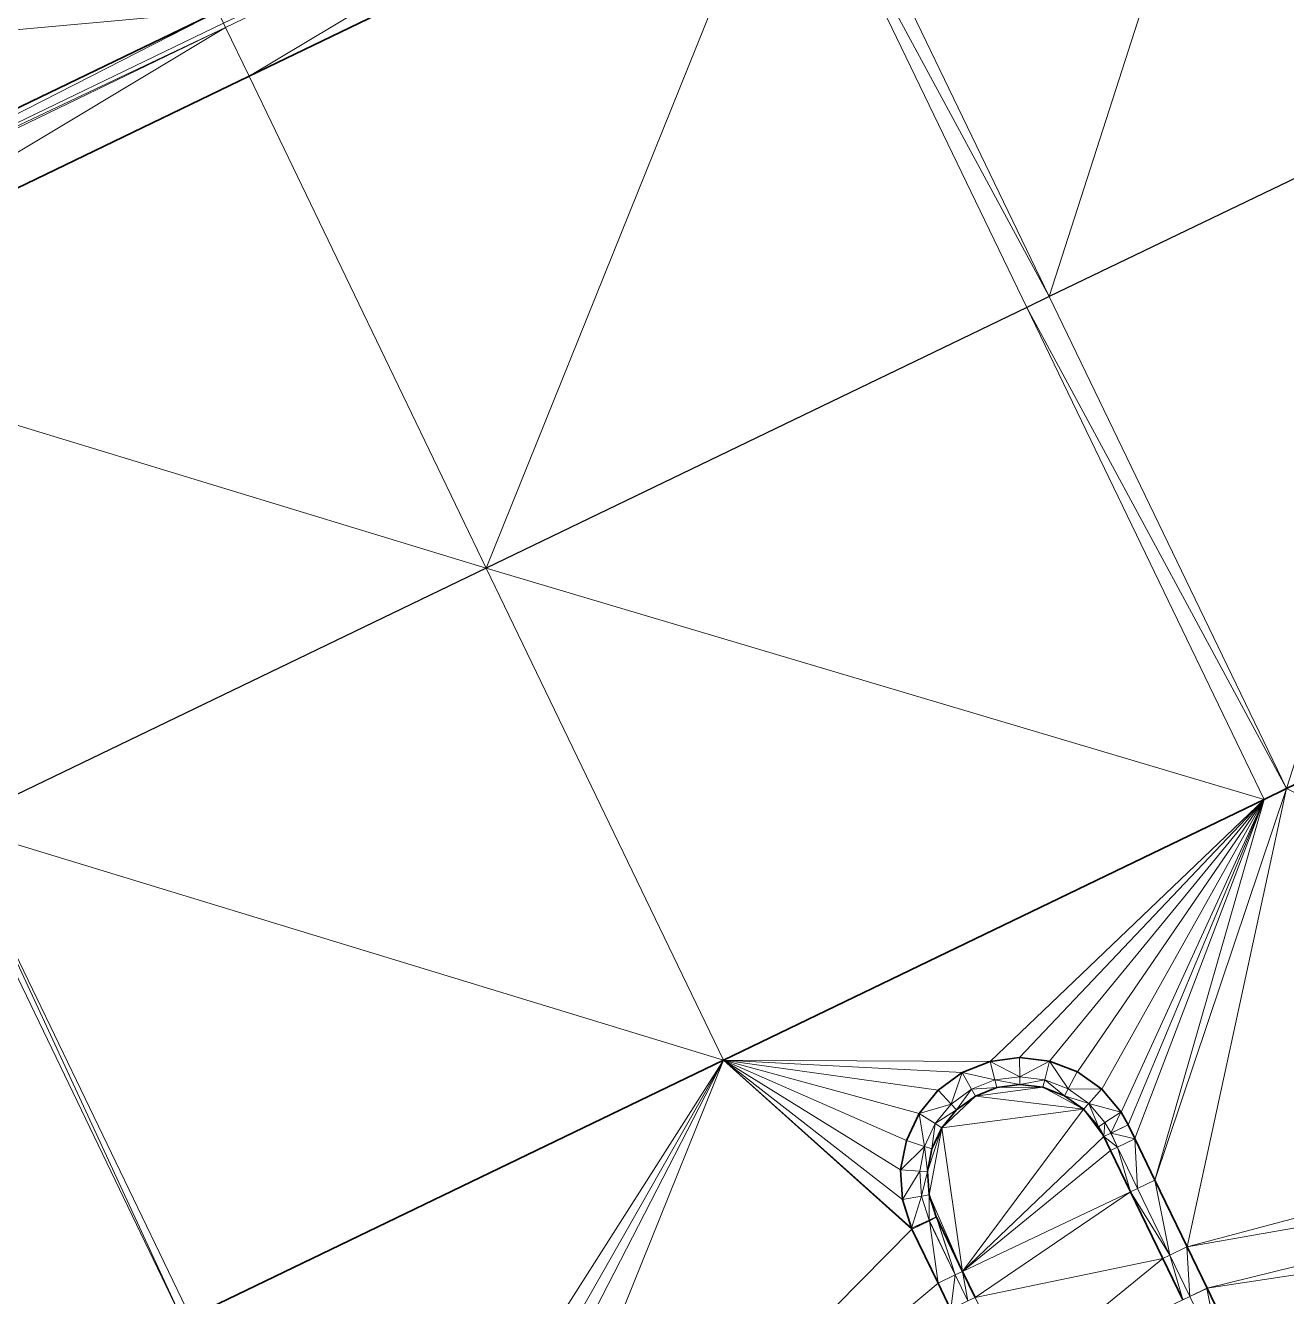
# Model space of a CAD drawing. Header units: metres. Extents: x 246428 to 246884, y 7418966 to 7419490.
# Drawn here: x 246597.16 to 246607.67, y 7419411.94 to 7419422.53 of the extents above; entities that cross this region are included whole.
import ezdxf

# ---------------------------------------------------------------- set-up
doc = ezdxf.new("R2010")
doc.units = ezdxf.units.M
doc.linetypes.add('blank name', pattern=[0])
doc.linetypes.add('HIDDEN', pattern=[9.525, 6.35, -3.175])
doc.layers.add('_12D_UNMAPPED', color=7, linetype='Continuous')
doc.layers.add('GRADELINES', color=250, linetype='HIDDEN', lineweight=25)
for name, color, linetype, lineweight, true_color in [('KERB_BACK', 7, 'Continuous', 35, 0x5fd2ff), ('KERB_LINE', 7, 'Continuous', 18, 0xb9b9b9), ('KERB_LIP', 7, 'Continuous', 35, 0x5fd2ff), ('KERB_TOP', 7, 'Continuous', 18, 0xb9b9b9)]:
    doc.layers.add(name, color=color, linetype=linetype, lineweight=lineweight, true_color=true_color)

msp = doc.modelspace()

# ---------------------------------------------------------------- linework, layer by layer
at = {"layer": '_12D_UNMAPPED', "color": 3, "linetype": 'blank name', "lineweight": 0}
for points in [[(246522.217, 7419399.816, 31.478), (246641.933, 7419447.013, 33.763), (246641.933, 7419447.013, 33.763)], [(246608.031, 7419426.447, 32.84), (246610.007, 7419422.348, 32.976), (246607.614, 7419426.246, 32.833)], [(246607.614, 7419426.246, 32.833), (246605.691, 7419420.267, 32.905), (246603.715, 7419424.365, 32.768)], [(246609.591, 7419422.147, 32.97), (246605.691, 7419420.267, 32.905), (246607.614, 7419426.246, 32.833)], [(246609.591, 7419422.147, 32.97), (246609.591, 7419422.147, 32.97), (246607.614, 7419426.246, 32.833)], [(246610.007, 7419422.348, 32.976), (246609.591, 7419422.147, 32.97), (246607.614, 7419426.246, 32.833)], [(246607.614, 7419426.246, 32.833), (246609.591, 7419422.147, 32.97), (246607.614, 7419426.246, 32.833)], [(246598.828, 7419422.508, 32.665), (246598.811, 7419422.544, 32.815), (246603.332, 7419424.68, 32.74)], [(246599.024, 7419422.103, 32.69), (246598.828, 7419422.508, 32.665), (246603.332, 7419424.68, 32.74)], [(246603.527, 7419424.275, 32.765), (246599.024, 7419422.103, 32.69), (246603.332, 7419424.68, 32.74)], [(246603.715, 7419424.365, 32.768), (246605.691, 7419420.267, 32.905), (246603.527, 7419424.275, 32.765)], [(246605.691, 7419420.267, 32.905), (246605.691, 7419420.267, 32.905), (246603.715, 7419424.365, 32.768)], [(246603.715, 7419424.365, 32.768), (246605.691, 7419420.267, 32.905), (246603.715, 7419424.365, 32.768)], [(246597.96, 7419424.31, 32.796), (246593.518, 7419422.168, 32.723), (246593.101, 7419423.031, 32.882)], [(246593.518, 7419422.168, 32.723), (246597.96, 7419424.31, 32.796), (246598.763, 7419422.643, 32.815)], [(246601, 7419418.005, 32.826), (246599.024, 7419422.103, 32.69), (246603.527, 7419424.275, 32.765)], [(246605.504, 7419420.177, 32.901), (246601, 7419418.005, 32.826), (246603.527, 7419424.275, 32.765)], [(246605.691, 7419420.267, 32.905), (246605.504, 7419420.177, 32.901), (246603.527, 7419424.275, 32.765)], [(246594.321, 7419420.501, 32.741), (246593.518, 7419422.168, 32.723), (246598.763, 7419422.643, 32.815)], [(246594.369, 7419420.402, 32.741), (246594.321, 7419420.501, 32.741), (246598.763, 7419422.643, 32.815)], [(246598.811, 7419422.544, 32.815), (246594.369, 7419420.402, 32.741), (246598.763, 7419422.643, 32.815)], [(246598.828, 7419422.508, 32.665), (246594.369, 7419420.402, 32.741), (246598.811, 7419422.544, 32.815)], [(246594.387, 7419420.366, 32.591), (246594.369, 7419420.402, 32.741), (246598.828, 7419422.508, 32.665)], [(246594.582, 7419419.961, 32.616), (246594.387, 7419420.366, 32.591), (246598.828, 7419422.508, 32.665)], [(246599.024, 7419422.103, 32.69), (246594.582, 7419419.961, 32.616), (246598.828, 7419422.508, 32.665)], [(246605.691, 7419420.267, 32.905), (246609.591, 7419422.147, 32.97), (246607.668, 7419416.169, 33.041)], [(246601, 7419418.005, 32.826), (246594.582, 7419419.961, 32.616), (246599.024, 7419422.103, 32.69)], [(246605.504, 7419420.177, 32.901), (246605.691, 7419420.267, 32.905), (246607.668, 7419416.169, 33.041)], [(246605.691, 7419420.267, 32.905), (246605.691, 7419420.267, 32.905), (246607.668, 7419416.169, 33.041)], [(246605.691, 7419420.267, 32.905), (246607.668, 7419416.169, 33.041), (246607.668, 7419416.169, 33.041)], [(246605.504, 7419420.177, 32.901), (246607.48, 7419416.078, 33.038), (246601, 7419418.005, 32.826)], [(246605.504, 7419420.177, 32.901), (246607.668, 7419416.169, 33.041), (246607.48, 7419416.078, 33.038)], [(246596.558, 7419415.863, 32.753), (246594.582, 7419419.961, 32.616), (246601, 7419418.005, 32.826)], [(246596.558, 7419415.863, 32.753), (246601, 7419418.005, 32.826), (246602.977, 7419413.906, 32.963)], [(246601, 7419418.005, 32.826), (246607.48, 7419416.078, 33.038), (246602.977, 7419413.906, 32.963)], [(246605.197, 7419413.895, 33.043), (246602.977, 7419413.906, 32.963), (246607.48, 7419416.078, 33.038)], [(246605.444, 7419413.928, 33.052), (246605.197, 7419413.895, 33.043), (246607.48, 7419416.078, 33.038)], [(246605.692, 7419413.898, 33.061), (246605.444, 7419413.928, 33.052), (246607.48, 7419416.078, 33.038)], [(246605.925, 7419413.808, 33.073), (246605.692, 7419413.898, 33.061), (246607.48, 7419416.078, 33.038)], [(246606.128, 7419413.664, 33.086), (246605.925, 7419413.808, 33.073), (246607.48, 7419416.078, 33.038)], [(246606.289, 7419413.473, 33.099), (246606.128, 7419413.664, 33.086), (246607.48, 7419416.078, 33.038)], [(246606.348, 7419413.368, 33.106), (246606.289, 7419413.473, 33.099), (246607.48, 7419416.078, 33.038)], [(246606.404, 7419413.252, 33.113), (246606.348, 7419413.368, 33.106), (246607.48, 7419416.078, 33.038)], [(246606.571, 7419412.907, 33.128), (246606.404, 7419413.252, 33.113), (246607.48, 7419416.078, 33.038)], [(246607.668, 7419416.169, 33.041), (246606.571, 7419412.907, 33.128), (246607.668, 7419416.169, 33.041)], [(246606.571, 7419412.907, 33.128), (246606.571, 7419412.907, 33.128), (246607.668, 7419416.169, 33.041)], [(246606.839, 7419412.351, 33.153), (246606.571, 7419412.907, 33.128), (246607.668, 7419416.169, 33.041)], [(246607.668, 7419416.169, 33.041), (246606.571, 7419412.907, 33.128), (246607.48, 7419416.078, 33.038)], [(246612.31, 7419413.807, 33.323), (246606.839, 7419412.351, 33.153), (246607.668, 7419416.169, 33.041)], [(246596.497, 7419415.833, 32.751), (246596.558, 7419415.863, 32.753), (246598.473, 7419411.734, 32.888)], [(246596.497, 7419415.833, 32.751), (246598.473, 7419411.734, 32.888), (246597.079, 7419411.062, 32.865)], [(246596.558, 7419415.863, 32.753), (246598.535, 7419411.764, 32.889), (246598.535, 7419411.764, 32.889)], [(246596.558, 7419415.863, 32.753), (246598.535, 7419411.764, 32.889), (246598.473, 7419411.734, 32.888)], [(246596.558, 7419415.863, 32.753), (246596.558, 7419415.863, 32.753), (246598.535, 7419411.764, 32.889)], [(246598.535, 7419411.764, 32.889), (246596.558, 7419415.863, 32.753), (246602.977, 7419413.906, 32.963)], [(246600.05, 7419409.307, 33.001), (246598.535, 7419411.764, 32.889), (246602.977, 7419413.906, 32.963)], [(246600.293, 7419409.193, 33.01), (246600.05, 7419409.307, 33.001), (246602.977, 7419413.906, 32.963)], [(246600.293, 7419409.193, 33.01), (246600.293, 7419409.193, 33.01), (246602.977, 7419413.906, 32.963)], [(246600.499, 7419409.088, 33.018), (246600.293, 7419409.193, 33.01), (246602.977, 7419413.906, 32.963)], [(246600.934, 7419408.842, 33.034), (246600.499, 7419409.088, 33.018), (246602.977, 7419413.906, 32.963)], [(246604.547, 7419412.499, 33.059), (246600.934, 7419408.842, 33.034), (246602.977, 7419413.906, 32.963)], [(246604.452, 7419412.993, 33.044), (246604.467, 7419412.744, 33.05), (246602.977, 7419413.906, 32.963)], [(246605.197, 7419413.895, 33.043), (246604.966, 7419413.803, 33.04), (246602.977, 7419413.906, 32.963)], [(246604.966, 7419413.803, 33.04), (246604.764, 7419413.656, 33.037), (246602.977, 7419413.906, 32.963)], [(246604.467, 7419412.744, 33.05), (246604.544, 7419412.506, 33.058), (246602.977, 7419413.906, 32.963)], [(246604.544, 7419412.506, 33.058), (246604.547, 7419412.499, 33.059), (246602.977, 7419413.906, 32.963)], [(246604.5, 7419413.238, 33.039), (246604.452, 7419412.993, 33.044), (246602.977, 7419413.906, 32.963)], [(246604.764, 7419413.656, 33.037), (246604.606, 7419413.463, 33.038), (246602.977, 7419413.906, 32.963)], [(246604.606, 7419413.463, 33.038), (246604.5, 7419413.238, 33.039), (246602.977, 7419413.906, 32.963)], [(246604.966, 7419413.803, 33.04), (246605.197, 7419413.895, 33.043), (246604.966, 7419413.802, 33.09)], [(246604.966, 7419413.802, 33.09), (246605.197, 7419413.895, 33.043), (246605.197, 7419413.894, 33.093)], [(246604.966, 7419413.802, 33.09), (246605.197, 7419413.894, 33.093), (246605.238, 7419413.741, 33.193)], [(246605.197, 7419413.895, 33.043), (246605.444, 7419413.928, 33.052), (246605.197, 7419413.894, 33.093)], [(246605.197, 7419413.894, 33.093), (246605.444, 7419413.928, 33.052), (246605.444, 7419413.927, 33.102)], [(246605.197, 7419413.894, 33.093), (246605.444, 7419413.927, 33.102), (246605.445, 7419413.768, 33.202)], [(246605.238, 7419413.741, 33.193), (246605.197, 7419413.894, 33.093), (246605.445, 7419413.768, 33.202)], [(246605.444, 7419413.928, 33.052), (246605.692, 7419413.898, 33.061), (246605.444, 7419413.927, 33.102)], [(246605.444, 7419413.927, 33.102), (246605.692, 7419413.898, 33.061), (246605.692, 7419413.897, 33.111)], [(246605.444, 7419413.927, 33.102), (246605.692, 7419413.897, 33.111), (246605.445, 7419413.768, 33.202)], [(246605.445, 7419413.768, 33.202), (246605.692, 7419413.897, 33.111), (246605.653, 7419413.743, 33.211)], [(246605.653, 7419413.743, 33.211), (246605.692, 7419413.897, 33.111), (246605.849, 7419413.668, 33.223)], [(246605.692, 7419413.898, 33.061), (246605.925, 7419413.808, 33.073), (246605.692, 7419413.897, 33.111)], [(246605.692, 7419413.897, 33.111), (246605.925, 7419413.808, 33.073), (246605.924, 7419413.808, 33.123)], [(246605.692, 7419413.897, 33.111), (246605.924, 7419413.808, 33.123), (246605.849, 7419413.668, 33.223)], [(246604.764, 7419413.656, 33.037), (246604.966, 7419413.803, 33.04), (246604.765, 7419413.655, 33.087)], [(246604.765, 7419413.655, 33.087), (246604.966, 7419413.803, 33.04), (246604.966, 7419413.802, 33.09)], [(246604.765, 7419413.655, 33.087), (246604.966, 7419413.802, 33.09), (246604.874, 7419413.539, 33.187)], [(246604.874, 7419413.539, 33.187), (246604.966, 7419413.802, 33.09), (246605.043, 7419413.663, 33.19)], [(246605.043, 7419413.663, 33.19), (246604.966, 7419413.802, 33.09), (246605.238, 7419413.741, 33.193)], [(246605.238, 7419413.741, 33.193), (246605.445, 7419413.768, 33.202), (246605.446, 7419413.703, 33.202)], [(246605.445, 7419413.768, 33.202), (246605.653, 7419413.743, 33.211), (246605.446, 7419413.703, 33.202)], [(246605.924, 7419413.808, 33.123), (246606.127, 7419413.663, 33.136), (246605.849, 7419413.668, 33.223)], [(246605.924, 7419413.808, 33.123), (246605.925, 7419413.808, 33.073), (246606.127, 7419413.663, 33.136)], [(246605.925, 7419413.808, 33.073), (246606.128, 7419413.664, 33.086), (246606.127, 7419413.663, 33.136)], [(246612.31, 7419413.807, 33.323), (246612.297, 7419413.308, 33.34), (246606.839, 7419412.351, 33.153)], [(246604.606, 7419413.463, 33.038), (246604.764, 7419413.656, 33.037), (246604.607, 7419413.463, 33.088)], [(246604.607, 7419413.463, 33.088), (246604.764, 7419413.656, 33.037), (246604.765, 7419413.655, 33.087)], [(246604.607, 7419413.463, 33.088), (246604.765, 7419413.655, 33.087), (246604.874, 7419413.539, 33.187)], [(246604.874, 7419413.539, 33.187), (246605.043, 7419413.663, 33.19), (246604.919, 7419413.492, 33.187)], [(246604.919, 7419413.492, 33.187), (246605.043, 7419413.663, 33.19), (246605.075, 7419413.606, 33.19)], [(246605.043, 7419413.663, 33.19), (246605.238, 7419413.741, 33.193), (246605.254, 7419413.678, 33.193)], [(246605.075, 7419413.606, 33.19), (246605.043, 7419413.663, 33.19), (246605.254, 7419413.678, 33.193)], [(246605.075, 7419413.606, 33.19), (246605.254, 7419413.678, 33.193), (246605.638, 7419413.68, 33.211)], [(246605.075, 7419413.606, 33.19), (246605.638, 7419413.68, 33.211), (246605.975, 7419413.498, 33.236)], [(246605.254, 7419413.678, 33.193), (246605.238, 7419413.741, 33.193), (246605.446, 7419413.703, 33.202)], [(246605.254, 7419413.678, 33.193), (246605.446, 7419413.703, 33.202), (246605.638, 7419413.68, 33.211)], [(246605.446, 7419413.703, 33.202), (246605.653, 7419413.743, 33.211), (246605.638, 7419413.68, 33.211)], [(246605.638, 7419413.68, 33.211), (246605.653, 7419413.743, 33.211), (246605.818, 7419413.61, 33.223)], [(246605.638, 7419413.68, 33.211), (246605.818, 7419413.61, 33.223), (246605.975, 7419413.498, 33.236)], [(246605.653, 7419413.743, 33.211), (246605.849, 7419413.668, 33.223), (246605.818, 7419413.61, 33.223)], [(246605.849, 7419413.668, 33.223), (246606.019, 7419413.546, 33.236), (246605.818, 7419413.61, 33.223)], [(246605.849, 7419413.668, 33.223), (246606.127, 7419413.663, 33.136), (246606.019, 7419413.546, 33.236)], [(246606.127, 7419413.663, 33.136), (246606.288, 7419413.473, 33.149), (246606.019, 7419413.546, 33.236)], [(246606.127, 7419413.663, 33.136), (246606.128, 7419413.664, 33.086), (246606.288, 7419413.473, 33.149)], [(246606.128, 7419413.664, 33.086), (246606.289, 7419413.473, 33.099), (246606.288, 7419413.473, 33.149)], [(246604.741, 7419413.378, 33.188), (246604.607, 7419413.463, 33.088), (246604.874, 7419413.539, 33.187)], [(246604.741, 7419413.378, 33.188), (246604.874, 7419413.539, 33.187), (246604.919, 7419413.492, 33.187)], [(246604.796, 7419413.343, 33.188), (246604.919, 7419413.492, 33.187), (246605.075, 7419413.606, 33.19)], [(246604.796, 7419413.343, 33.188), (246605.075, 7419413.606, 33.19), (246605.975, 7419413.498, 33.236)], [(246605.818, 7419413.61, 33.223), (246606.019, 7419413.546, 33.236), (246605.975, 7419413.498, 33.236)], [(246605.975, 7419413.498, 33.236), (246606.019, 7419413.546, 33.236), (246606.1, 7419413.351, 33.249)], [(246606.019, 7419413.546, 33.236), (246606.288, 7419413.473, 33.149), (246606.154, 7419413.386, 33.249)], [(246606.019, 7419413.546, 33.236), (246606.154, 7419413.386, 33.249), (246606.1, 7419413.351, 33.249)], [(246604.5, 7419413.237, 33.089), (246604.5, 7419413.238, 33.039), (246604.607, 7419413.463, 33.088)], [(246604.5, 7419413.238, 33.039), (246604.606, 7419413.463, 33.038), (246604.607, 7419413.463, 33.088)], [(246604.5, 7419413.237, 33.089), (246604.607, 7419413.463, 33.088), (246604.652, 7419413.188, 33.189)], [(246604.652, 7419413.188, 33.189), (246604.607, 7419413.463, 33.088), (246604.741, 7419413.378, 33.188)], [(246604.796, 7419413.343, 33.188), (246604.741, 7419413.378, 33.188), (246604.919, 7419413.492, 33.187)], [(246604.967, 7419412.146, 33.228), (246604.796, 7419413.343, 33.188), (246605.975, 7419413.498, 33.236)], [(246604.967, 7419412.146, 33.228), (246605.975, 7419413.498, 33.236), (246606.146, 7419413.27, 33.256)], [(246605.975, 7419413.498, 33.236), (246606.1, 7419413.351, 33.249), (246606.146, 7419413.27, 33.256)], [(246606.154, 7419413.386, 33.249), (246606.288, 7419413.473, 33.149), (246606.204, 7419413.298, 33.256)], [(246606.288, 7419413.473, 33.149), (246606.348, 7419413.367, 33.156), (246606.204, 7419413.298, 33.256)], [(246606.288, 7419413.473, 33.149), (246606.289, 7419413.473, 33.099), (246606.348, 7419413.367, 33.156)], [(246606.289, 7419413.473, 33.099), (246606.348, 7419413.368, 33.106), (246606.348, 7419413.367, 33.156)], [(246604.652, 7419413.188, 33.189), (246604.741, 7419413.378, 33.188), (246604.713, 7419413.168, 33.189)], [(246604.677, 7419412.978, 33.194), (246604.713, 7419413.168, 33.189), (246604.796, 7419413.343, 33.188)], [(246604.689, 7419412.785, 33.2), (246604.677, 7419412.978, 33.194), (246604.796, 7419413.343, 33.188)], [(246604.967, 7419412.146, 33.228), (246604.689, 7419412.785, 33.2), (246604.796, 7419413.343, 33.188)], [(246604.713, 7419413.168, 33.189), (246604.741, 7419413.378, 33.188), (246604.796, 7419413.343, 33.188)], [(246606.1, 7419413.351, 33.249), (246606.154, 7419413.386, 33.249), (246606.146, 7419413.27, 33.256)], [(246606.154, 7419413.386, 33.249), (246606.204, 7419413.298, 33.256), (246606.146, 7419413.27, 33.256)], [(246606.348, 7419413.367, 33.156), (246606.348, 7419413.367, 33.156), (246606.204, 7419413.298, 33.256)], [(246606.348, 7419413.367, 33.156), (246606.205, 7419413.297, 33.256), (246606.204, 7419413.298, 33.256)], [(246606.348, 7419413.367, 33.156), (246606.403, 7419413.251, 33.163), (246606.205, 7419413.297, 33.256)], [(246606.348, 7419413.368, 33.106), (246606.404, 7419413.252, 33.113), (246606.348, 7419413.367, 33.156)], [(246606.348, 7419413.368, 33.106), (246606.348, 7419413.367, 33.156), (246606.348, 7419413.367, 33.156)], [(246606.348, 7419413.367, 33.156), (246606.404, 7419413.252, 33.113), (246606.403, 7419413.251, 33.163)], [(246604.452, 7419412.993, 33.044), (246604.5, 7419413.238, 33.039), (246604.453, 7419412.993, 33.094)], [(246604.453, 7419412.993, 33.094), (246604.5, 7419413.238, 33.039), (246604.5, 7419413.237, 33.089)], [(246604.453, 7419412.993, 33.094), (246604.5, 7419413.237, 33.089), (246604.652, 7419413.188, 33.189)], [(246604.967, 7419412.146, 33.228), (246606.146, 7419413.27, 33.256), (246606.202, 7419413.154, 33.263)], [(246606.204, 7419413.298, 33.256), (246606.26, 7419413.182, 33.263), (246606.146, 7419413.269, 33.256)], [(246606.204, 7419413.298, 33.256), (246606.146, 7419413.269, 33.256), (246606.146, 7419413.27, 33.256)], [(246606.146, 7419413.269, 33.256), (246606.202, 7419413.154, 33.263), (246606.146, 7419413.27, 33.256)], [(246606.146, 7419413.269, 33.256), (246606.26, 7419413.182, 33.263), (246606.202, 7419413.154, 33.263)], [(246606.26, 7419413.182, 33.263), (246606.204, 7419413.298, 33.256), (246606.205, 7419413.297, 33.256)], [(246606.205, 7419413.297, 33.256), (246606.403, 7419413.251, 33.163), (246606.26, 7419413.182, 33.263)], [(246606.26, 7419413.182, 33.263), (246606.403, 7419413.251, 33.163), (246606.427, 7419412.837, 33.278)], [(246606.403, 7419413.251, 33.163), (246606.404, 7419413.252, 33.113), (246606.57, 7419412.906, 33.178)], [(246606.403, 7419413.251, 33.163), (246606.57, 7419412.906, 33.178), (246606.427, 7419412.837, 33.278)], [(246606.404, 7419413.252, 33.113), (246606.571, 7419412.907, 33.128), (246606.57, 7419412.906, 33.178)], [(246606.839, 7419412.351, 33.153), (246612.297, 7419413.308, 33.34), (246607.005, 7419412.006, 33.168)], [(246612.297, 7419413.308, 33.34), (246612.315, 7419412.808, 33.356), (246607.005, 7419412.006, 33.168)], [(246607.005, 7419412.006, 33.168), (246612.297, 7419413.308, 33.34), (246607.005, 7419412.006, 33.168)], [(246604.612, 7419412.982, 33.194), (246604.453, 7419412.993, 33.094), (246604.652, 7419413.188, 33.189)], [(246604.612, 7419412.982, 33.194), (246604.652, 7419413.188, 33.189), (246604.677, 7419412.978, 33.194)], [(246604.677, 7419412.978, 33.194), (246604.652, 7419413.188, 33.189), (246604.713, 7419413.168, 33.189)], [(246604.967, 7419412.146, 33.228), (246606.202, 7419413.154, 33.263), (246606.368, 7419412.809, 33.278)], [(246606.202, 7419413.154, 33.263), (246606.26, 7419413.182, 33.263), (246606.368, 7419412.809, 33.278)], [(246606.26, 7419413.182, 33.263), (246606.427, 7419412.837, 33.278), (246606.368, 7419412.809, 33.278)], [(246604.467, 7419412.744, 33.05), (246604.452, 7419412.993, 33.044), (246604.468, 7419412.744, 33.1)], [(246604.468, 7419412.744, 33.1), (246604.452, 7419412.993, 33.044), (246604.453, 7419412.993, 33.094)], [(246604.468, 7419412.744, 33.1), (246604.453, 7419412.993, 33.094), (246604.612, 7419412.982, 33.194)], [(246604.625, 7419412.773, 33.2), (246604.468, 7419412.744, 33.1), (246604.612, 7419412.982, 33.194)], [(246604.625, 7419412.773, 33.2), (246604.612, 7419412.982, 33.194), (246604.677, 7419412.978, 33.194)], [(246604.689, 7419412.785, 33.2), (246604.625, 7419412.773, 33.2), (246604.677, 7419412.978, 33.194)], [(246606.57, 7419412.906, 33.178), (246606.57, 7419412.906, 33.178), (246606.427, 7419412.837, 33.278)], [(246606.427, 7419412.837, 33.278), (246606.57, 7419412.906, 33.178), (246606.427, 7419412.837, 33.278)], [(246606.427, 7419412.837, 33.278), (246606.57, 7419412.906, 33.178), (246606.695, 7419412.282, 33.21)], [(246606.57, 7419412.906, 33.178), (246606.571, 7419412.907, 33.128), (246606.57, 7419412.906, 33.178)], [(246606.571, 7419412.907, 33.128), (246606.571, 7419412.907, 33.128), (246606.57, 7419412.906, 33.178)], [(246606.57, 7419412.906, 33.178), (246606.571, 7419412.907, 33.128), (246606.838, 7419412.351, 33.172)], [(246606.57, 7419412.906, 33.178), (246606.838, 7419412.351, 33.172), (246606.695, 7419412.282, 33.21)], [(246606.571, 7419412.907, 33.128), (246606.839, 7419412.351, 33.153), (246606.838, 7419412.351, 33.172)], [(246605.072, 7419411.929, 33.201), (246604.967, 7419412.146, 33.228), (246606.368, 7419412.809, 33.278)], [(246604.967, 7419412.146, 33.228), (246606.368, 7419412.809, 33.278), (246606.368, 7419412.809, 33.278)], [(246604.967, 7419412.146, 33.228), (246604.967, 7419412.146, 33.228), (246606.368, 7419412.809, 33.278)], [(246605.072, 7419411.929, 33.201), (246606.368, 7419412.809, 33.278), (246606.636, 7419412.253, 33.21)], [(246606.427, 7419412.837, 33.278), (246606.427, 7419412.837, 33.278), (246606.368, 7419412.809, 33.278)], [(246606.368, 7419412.809, 33.278), (246606.427, 7419412.837, 33.278), (246606.368, 7419412.809, 33.278)], [(246606.427, 7419412.837, 33.278), (246606.695, 7419412.282, 33.21), (246606.368, 7419412.809, 33.278)], [(246606.368, 7419412.809, 33.278), (246606.695, 7419412.282, 33.21), (246606.636, 7419412.253, 33.21)], [(246607.005, 7419412.006, 33.168), (246612.315, 7419412.808, 33.356), (246607.273, 7419411.451, 33.191)], [(246612.315, 7419412.808, 33.356), (246612.364, 7419412.31, 33.373), (246607.273, 7419411.451, 33.191)], [(246604.544, 7419412.506, 33.058), (246604.467, 7419412.744, 33.05), (246604.544, 7419412.507, 33.108)], [(246604.544, 7419412.507, 33.108), (246604.467, 7419412.744, 33.05), (246604.468, 7419412.744, 33.1)], [(246604.544, 7419412.507, 33.108), (246604.468, 7419412.744, 33.1), (246604.625, 7419412.773, 33.2)], [(246604.689, 7419412.574, 33.208), (246604.544, 7419412.507, 33.108), (246604.625, 7419412.773, 33.2)], [(246604.689, 7419412.574, 33.208), (246604.625, 7419412.773, 33.2), (246604.689, 7419412.785, 33.2)], [(246604.967, 7419412.146, 33.228), (246604.748, 7419412.601, 33.208), (246604.689, 7419412.785, 33.2)], [(246604.748, 7419412.601, 33.208), (246604.689, 7419412.574, 33.208), (246604.689, 7419412.785, 33.2)], [(246604.75, 7419412.597, 33.209), (246604.689, 7419412.574, 33.208), (246604.748, 7419412.601, 33.208)], [(246604.692, 7419412.568, 33.209), (246604.689, 7419412.574, 33.208), (246604.75, 7419412.597, 33.209)], [(246604.908, 7419412.118, 33.228), (246604.692, 7419412.568, 33.209), (246604.75, 7419412.597, 33.209)], [(246604.967, 7419412.146, 33.228), (246604.75, 7419412.595, 33.209), (246604.748, 7419412.601, 33.208)], [(246604.748, 7419412.601, 33.208), (246604.75, 7419412.595, 33.209), (246604.75, 7419412.597, 33.209)], [(246604.908, 7419412.118, 33.228), (246604.75, 7419412.597, 33.209), (246604.75, 7419412.595, 33.209)], [(246604.967, 7419412.146, 33.228), (246604.908, 7419412.118, 33.228), (246604.75, 7419412.595, 33.209)], [(246604.764, 7419412.049, 33.078), (246600.934, 7419408.842, 33.034), (246604.547, 7419412.499, 33.059)], [(246604.691, 7419412.568, 33.209), (246604.544, 7419412.507, 33.108), (246604.689, 7419412.574, 33.208)], [(246604.548, 7419412.499, 33.109), (246604.544, 7419412.507, 33.108), (246604.691, 7419412.568, 33.209)], [(246604.548, 7419412.499, 33.109), (246604.544, 7419412.506, 33.058), (246604.544, 7419412.507, 33.108)], [(246604.547, 7419412.499, 33.059), (246604.544, 7419412.506, 33.058), (246604.548, 7419412.499, 33.109)], [(246604.547, 7419412.499, 33.059), (246604.548, 7419412.499, 33.109), (246604.548, 7419412.499, 33.109)], [(246604.764, 7419412.049, 33.078), (246604.547, 7419412.499, 33.059), (246604.548, 7419412.499, 33.109)], [(246604.765, 7419412.049, 33.128), (246604.548, 7419412.499, 33.109), (246604.692, 7419412.568, 33.209)], [(246604.548, 7419412.499, 33.109), (246604.548, 7419412.499, 33.109), (246604.691, 7419412.568, 33.209)], [(246604.548, 7419412.499, 33.109), (246604.691, 7419412.568, 33.209), (246604.692, 7419412.568, 33.209)], [(246604.765, 7419412.049, 33.128), (246604.764, 7419412.049, 33.078), (246604.548, 7419412.499, 33.109)], [(246604.689, 7419412.574, 33.208), (246604.692, 7419412.568, 33.209), (246604.691, 7419412.568, 33.209)], [(246604.908, 7419412.118, 33.228), (246604.765, 7419412.049, 33.128), (246604.692, 7419412.568, 33.209)], [(246606.636, 7419412.253, 33.21), (246606.695, 7419412.282, 33.21), (246606.803, 7419411.908, 33.168)], [(246606.695, 7419412.282, 33.21), (246606.838, 7419412.351, 33.172), (246606.861, 7419411.936, 33.168)], [(246606.695, 7419412.282, 33.21), (246606.861, 7419411.936, 33.168), (246606.803, 7419411.908, 33.168)], [(246606.838, 7419412.351, 33.172), (246606.839, 7419412.351, 33.153), (246607.004, 7419412.006, 33.168)], [(246606.838, 7419412.351, 33.172), (246607.004, 7419412.006, 33.168), (246606.861, 7419411.936, 33.168)], [(246606.839, 7419412.351, 33.153), (246607.005, 7419412.006, 33.168), (246607.004, 7419412.006, 33.168)], [(246607.273, 7419411.451, 33.191), (246612.364, 7419412.31, 33.373), (246607.708, 7419410.55, 33.23)], [(246605.401, 7419411.246, 33.116), (246605.072, 7419411.929, 33.201), (246606.636, 7419412.253, 33.21)], [(246605.401, 7419411.246, 33.116), (246606.636, 7419412.253, 33.21), (246606.803, 7419411.908, 33.168)], [(246604.87, 7419411.831, 33.125), (246604.765, 7419412.049, 33.128), (246604.908, 7419412.118, 33.228)], [(246604.908, 7419412.118, 33.228), (246604.765, 7419412.049, 33.128), (246604.908, 7419412.118, 33.228)], [(246604.765, 7419412.049, 33.128), (246604.765, 7419412.049, 33.128), (246604.908, 7419412.118, 33.228)], [(246605.013, 7419411.9, 33.201), (246604.87, 7419411.831, 33.125), (246604.908, 7419412.118, 33.228)], [(246604.967, 7419412.146, 33.228), (246604.908, 7419412.118, 33.228), (246604.967, 7419412.146, 33.228)], [(246605.013, 7419411.9, 33.201), (246604.908, 7419412.118, 33.228), (246604.967, 7419412.146, 33.228)], [(246604.908, 7419412.118, 33.228), (246604.908, 7419412.118, 33.228), (246604.967, 7419412.146, 33.228)], [(246605.072, 7419411.929, 33.201), (246605.013, 7419411.9, 33.201), (246604.967, 7419412.146, 33.228)], [(246604.764, 7419412.048, 33.078), (246600.934, 7419408.842, 33.034), (246604.764, 7419412.049, 33.078)], [(246604.869, 7419411.831, 33.087), (246600.934, 7419408.842, 33.034), (246604.764, 7419412.048, 33.078)], [(246604.765, 7419412.049, 33.128), (246604.764, 7419412.048, 33.078), (246604.765, 7419412.049, 33.128)], [(246604.87, 7419411.831, 33.125), (246604.764, 7419412.048, 33.078), (246604.765, 7419412.049, 33.128)], [(246604.764, 7419412.048, 33.078), (246604.764, 7419412.049, 33.078), (246604.765, 7419412.049, 33.128)], [(246604.869, 7419411.831, 33.087), (246604.764, 7419412.048, 33.078), (246604.87, 7419411.831, 33.125)], [(246607.004, 7419412.006, 33.168), (246607.004, 7419412.005, 33.168), (246606.861, 7419411.936, 33.168)], [(246606.861, 7419411.936, 33.168), (246607.004, 7419412.005, 33.168), (246606.861, 7419411.936, 33.168)], [(246606.861, 7419411.936, 33.168), (246607.004, 7419412.005, 33.168), (246607.129, 7419411.381, 33.191)], [(246607.004, 7419412.006, 33.168), (246607.005, 7419412.006, 33.168), (246607.004, 7419412.005, 33.168)], [(246607.005, 7419412.006, 33.168), (246607.005, 7419412.006, 33.168), (246607.004, 7419412.005, 33.168)], [(246607.004, 7419412.005, 33.168), (246607.005, 7419412.006, 33.168), (246607.272, 7419411.45, 33.191)], [(246607.004, 7419412.005, 33.168), (246607.272, 7419411.45, 33.191), (246607.129, 7419411.381, 33.191)], [(246607.005, 7419412.006, 33.168), (246607.273, 7419411.451, 33.191), (246607.272, 7419411.45, 33.191)], [(246606.861, 7419411.936, 33.168), (246606.861, 7419411.936, 33.168), (246606.803, 7419411.908, 33.168)]]:
    msp.add_3dface(points, dxfattribs=at)
at = {"layer": 'GRADELINES'}
msp.add_polyline3d([(246611.046, 7419422.849, 32.994), (246610.007, 7419422.348, 32.976), (246609.591, 7419422.147, 32.97), (246609.591, 7419422.147, 32.97), (246605.691, 7419420.267, 32.905), (246605.691, 7419420.267, 32.905), (246605.504, 7419420.177, 32.901), (246601, 7419418.005, 32.826), (246596.558, 7419415.863, 32.753), (246596.558, 7419415.863, 32.753), (246596.497, 7419415.833, 32.751), (246595.103, 7419415.161, 32.728), (246595.103, 7419415.161, 32.728), (246594.856, 7419415.042, 32.724), (246594.856, 7419415.042, 32.724), (246591.993, 7419413.661, 32.676), (246589.941, 7419412.672, 32.642), (246589.941, 7419412.672, 32.642), (246587.489, 7419411.489, 32.601), (246583.173, 7419409.408, 32.53), (246583.173, 7419409.408, 32.53), (246582.986, 7419409.317, 32.526), (246578.482, 7419407.145, 32.451), (246573.978, 7419404.973, 32.376)], dxfattribs=at)
at = {"layer": 'KERB_BACK'}
for points in [[(246598.763, 7419422.643, 32.815), (246594.321, 7419420.501, 32.741), (246594.321, 7419420.501, 32.741), (246594.259, 7419420.472, 32.74), (246592.866, 7419419.8, 32.717), (246592.866, 7419419.8, 32.717), (246592.619, 7419419.681, 32.713), (246592.619, 7419419.68, 32.713), (246589.756, 7419418.3, 32.665), (246587.704, 7419417.31, 32.631), (246587.704, 7419417.31, 32.631), (246585.252, 7419416.128, 32.59), (246580.936, 7419414.046, 32.518), (246580.936, 7419414.046, 32.518), (246580.749, 7419413.956, 32.515), (246576.245, 7419411.784, 32.44)], [(246605.072, 7419411.929, 33.201), (246604.967, 7419412.146, 33.228), (246604.967, 7419412.146, 33.228), (246604.75, 7419412.597, 33.209), (246604.75, 7419412.595, 33.209), (246604.748, 7419412.601, 33.208), (246604.689, 7419412.785, 33.2), (246604.677, 7419412.978, 33.194), (246604.713, 7419413.168, 33.189), (246604.796, 7419413.343, 33.188), (246604.919, 7419413.492, 33.187), (246605.075, 7419413.606, 33.19), (246605.254, 7419413.678, 33.193), (246605.446, 7419413.703, 33.202), (246605.638, 7419413.68, 33.211), (246605.818, 7419413.61, 33.223), (246605.975, 7419413.498, 33.236), (246606.1, 7419413.351, 33.249), (246606.146, 7419413.269, 33.256), (246606.146, 7419413.27, 33.256), (246606.202, 7419413.154, 33.263), (246606.368, 7419412.809, 33.278), (246606.368, 7419412.809, 33.278), (246606.636, 7419412.253, 33.21), (246606.803, 7419411.908, 33.168)]]:
    msp.add_polyline3d(points, dxfattribs=at)
at = {"layer": 'KERB_LINE'}
for points in [[(246603.332, 7419424.68, 32.74), (246598.828, 7419422.508, 32.665), (246594.387, 7419420.366, 32.591), (246594.386, 7419420.366, 32.591), (246594.325, 7419420.336, 32.59), (246592.931, 7419419.664, 32.567), (246592.931, 7419419.664, 32.567), (246592.684, 7419419.545, 32.563), (246592.684, 7419419.545, 32.563), (246589.821, 7419418.165, 32.515), (246587.769, 7419417.175, 32.481), (246587.769, 7419417.175, 32.481), (246585.317, 7419415.993, 32.44), (246581.001, 7419413.911, 32.368), (246581.001, 7419413.911, 32.368), (246580.814, 7419413.821, 32.365), (246576.31, 7419411.649, 32.29)], [(246604.87, 7419411.831, 33.125), (246604.765, 7419412.049, 33.128), (246604.765, 7419412.049, 33.128), (246604.548, 7419412.499, 33.109), (246604.548, 7419412.499, 33.109), (246604.544, 7419412.507, 33.108), (246604.468, 7419412.744, 33.1), (246604.453, 7419412.993, 33.094), (246604.5, 7419413.237, 33.089), (246604.607, 7419413.463, 33.088), (246604.765, 7419413.655, 33.087), (246604.966, 7419413.802, 33.09), (246605.197, 7419413.894, 33.093), (246605.444, 7419413.927, 33.102), (246605.692, 7419413.897, 33.111), (246605.924, 7419413.808, 33.123), (246606.127, 7419413.663, 33.136), (246606.288, 7419413.473, 33.149), (246606.348, 7419413.367, 33.156), (246606.348, 7419413.367, 33.156), (246606.403, 7419413.251, 33.163), (246606.57, 7419412.906, 33.178), (246606.57, 7419412.906, 33.178), (246606.838, 7419412.351, 33.172), (246607.004, 7419412.006, 33.168), (246607.004, 7419412.005, 33.168), (246607.272, 7419411.45, 33.191)]]:
    msp.add_polyline3d(points, dxfattribs=at)
at = {"layer": 'KERB_LIP'}
for points in [[(246603.527, 7419424.275, 32.765), (246599.024, 7419422.103, 32.69), (246594.582, 7419419.961, 32.616), (246594.582, 7419419.961, 32.616), (246594.52, 7419419.931, 32.615), (246593.127, 7419419.259, 32.592), (246593.127, 7419419.259, 32.592), (246592.88, 7419419.14, 32.588), (246592.88, 7419419.14, 32.588), (246590.016, 7419417.759, 32.54), (246587.965, 7419416.77, 32.506), (246587.965, 7419416.77, 32.506), (246585.513, 7419415.587, 32.465), (246581.197, 7419413.506, 32.393), (246581.197, 7419413.506, 32.393), (246581.009, 7419413.415, 32.39), (246576.505, 7419411.244, 32.315)], [(246620.991, 7419422.594, 33.263), (246619.043, 7419421.654, 33.231), (246619.043, 7419421.654, 33.231), (246616.488, 7419420.422, 33.188), (246613.269, 7419418.87, 33.134), (246613.269, 7419418.87, 33.134), (246613.022, 7419418.751, 33.13), (246613.022, 7419418.751, 33.13), (246611.984, 7419418.25, 33.113), (246611.567, 7419418.049, 33.106), (246611.567, 7419418.049, 33.106), (246607.668, 7419416.169, 33.041), (246607.668, 7419416.169, 33.041), (246607.48, 7419416.078, 33.038), (246602.977, 7419413.906, 32.963), (246598.535, 7419411.764, 32.889), (246598.535, 7419411.764, 32.889), (246598.473, 7419411.734, 32.888), (246597.079, 7419411.062, 32.865)], [(246604.869, 7419411.831, 33.087), (246604.764, 7419412.048, 33.078), (246604.764, 7419412.049, 33.078), (246604.547, 7419412.499, 33.059), (246604.547, 7419412.499, 33.059), (246604.544, 7419412.506, 33.058), (246604.467, 7419412.744, 33.05), (246604.452, 7419412.993, 33.044), (246604.5, 7419413.238, 33.039), (246604.606, 7419413.463, 33.038), (246604.764, 7419413.656, 33.037), (246604.966, 7419413.803, 33.04), (246605.197, 7419413.895, 33.043), (246605.444, 7419413.928, 33.052), (246605.692, 7419413.898, 33.061), (246605.925, 7419413.808, 33.073), (246606.128, 7419413.664, 33.086), (246606.289, 7419413.473, 33.099), (246606.348, 7419413.368, 33.106), (246606.348, 7419413.368, 33.106), (246606.404, 7419413.252, 33.113), (246606.571, 7419412.907, 33.128), (246606.571, 7419412.907, 33.128), (246606.839, 7419412.351, 33.153), (246607.005, 7419412.006, 33.168), (246607.005, 7419412.006, 33.168), (246607.273, 7419411.451, 33.191)]]:
    msp.add_polyline3d(points, dxfattribs=at)
at = {"layer": 'KERB_TOP'}
for points in [[(246598.811, 7419422.544, 32.815), (246594.369, 7419420.402, 32.741), (246594.369, 7419420.402, 32.741), (246594.307, 7419420.373, 32.74), (246592.914, 7419419.7, 32.717), (246592.914, 7419419.7, 32.717), (246592.667, 7419419.581, 32.713), (246592.667, 7419419.581, 32.713), (246589.804, 7419418.201, 32.665), (246587.752, 7419417.211, 32.631), (246587.752, 7419417.211, 32.631), (246585.3, 7419416.029, 32.59), (246580.984, 7419413.947, 32.518), (246580.984, 7419413.947, 32.518), (246580.796, 7419413.857, 32.515), (246576.293, 7419411.685, 32.44)], [(246605.013, 7419411.9, 33.201), (246604.908, 7419412.118, 33.228), (246604.908, 7419412.118, 33.228), (246604.691, 7419412.568, 33.209), (246604.692, 7419412.568, 33.209), (246604.689, 7419412.574, 33.208), (246604.625, 7419412.773, 33.2), (246604.612, 7419412.982, 33.194), (246604.652, 7419413.188, 33.189), (246604.741, 7419413.378, 33.188), (246604.874, 7419413.539, 33.187), (246605.043, 7419413.663, 33.19), (246605.238, 7419413.741, 33.193), (246605.445, 7419413.768, 33.202), (246605.653, 7419413.743, 33.211), (246605.849, 7419413.668, 33.223), (246606.019, 7419413.546, 33.236), (246606.154, 7419413.386, 33.249), (246606.205, 7419413.297, 33.256), (246606.204, 7419413.298, 33.256), (246606.26, 7419413.182, 33.263), (246606.427, 7419412.837, 33.278), (246606.427, 7419412.837, 33.278), (246606.695, 7419412.282, 33.21), (246606.861, 7419411.936, 33.168), (246606.861, 7419411.936, 33.168)]]:
    msp.add_polyline3d(points, dxfattribs=at)

doc.saveas('drawing.dxf')
